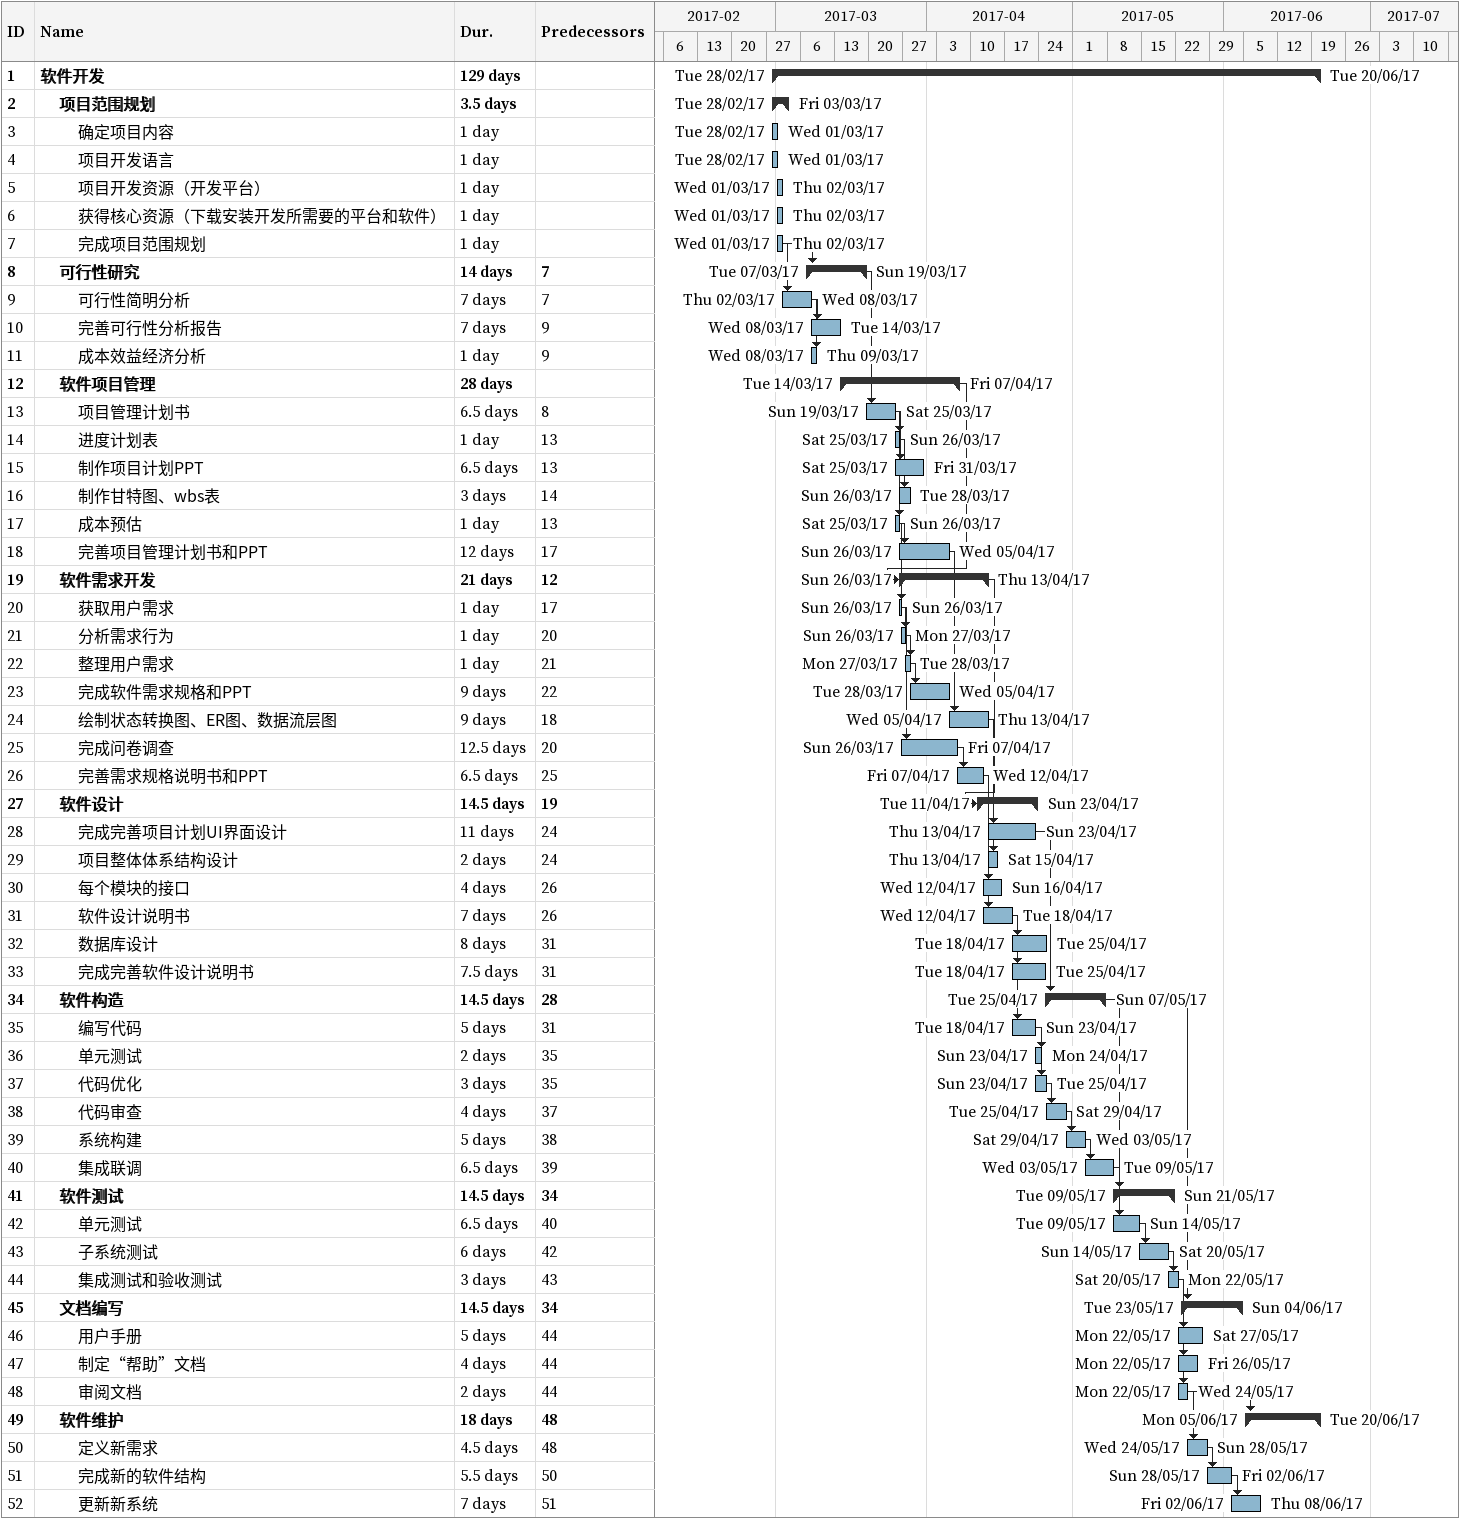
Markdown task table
| ID | Level | Task | Duration | Start | Finish | Predecessors |
|---|---|---|---|---|---|---|
| 1 | 1 | **软件开发** | 129d | 2017-02-28 | 2017-06-20 |  |
| 2 | 2 | **项目范围规划** | 3.5d | 2017-02-28 | 2017-03-03 |  |
| 3 | 3 | 确定项目内容 | 1d | 2017-02-28 | 2017-03-01 |  |
| 4 | 3 | 项目开发语言 | 1d | 2017-02-28 | 2017-03-01 |  |
| 5 | 3 | 项目开发资源（开发平台） | 1d | 2017-03-01 | 2017-03-02 |  |
| 6 | 3 | 获得核心资源（下载安装开发所需要的平台和软件） | 1d | 2017-03-01 | 2017-03-02 |  |
| 7 | 3 | 完成项目范围规划 | 1d | 2017-03-01 | 2017-03-02 |  |
| 8 | 2 | **可行性研究** | 14d | 2017-03-07 | 2017-03-19 | 7 |
| 9 | 3 | 可行性简明分析 | 7d | 2017-03-02 | 2017-03-08 | 7 |
| 10 | 3 | 完善可行性分析报告 | 7d | 2017-03-08 | 2017-03-14 | 9 |
| 11 | 3 | 成本效益经济分析 | 1d | 2017-03-08 | 2017-03-09 | 9 |
| 12 | 2 | **软件项目管理** | 28d | 2017-03-14 | 2017-04-07 |  |
| 13 | 3 | 项目管理计划书 | 6.5d | 2017-03-19 | 2017-03-25 | 8 |
| 14 | 3 | 进度计划表 | 1d | 2017-03-25 | 2017-03-26 | 13 |
| 15 | 3 | 制作项目计划PPT | 6.5d | 2017-03-25 | 2017-03-31 | 13 |
| 16 | 3 | 制作甘特图、wbs表 | 3d | 2017-03-26 | 2017-03-28 | 14 |
| 17 | 3 | 成本预估 | 1d | 2017-03-25 | 2017-03-26 | 13 |
| 18 | 3 | 完善项目管理计划书和PPT | 12d | 2017-03-26 | 2017-04-05 | 17 |
| 19 | 2 | **软件需求开发** | 21d | 2017-03-26 | 2017-04-13 | 12 |
| 20 | 3 | 获取用户需求 | 1d | 2017-03-26 | 2017-03-26 | 17 |
| 21 | 3 | 分析需求行为 | 1d | 2017-03-26 | 2017-03-27 | 20 |
| 22 | 3 | 整理用户需求 | 1d | 2017-03-27 | 2017-03-28 | 21 |
| 23 | 3 | 完成软件需求规格和PPT | 9d | 2017-03-28 | 2017-04-05 | 22 |
| 24 | 3 | 绘制状态转换图、ER图、数据流层图 | 9d | 2017-04-05 | 2017-04-13 | 18 |
| 25 | 3 | 完成问卷调查 | 12.5d | 2017-03-26 | 2017-04-07 | 20 |
| 26 | 3 | 完善需求规格说明书和PPT | 6.5d | 2017-04-07 | 2017-04-12 | 25 |
| 27 | 2 | **软件设计** | 14.5d | 2017-04-11 | 2017-04-23 | 19 |
| 28 | 3 | 完成完善项目计划UI界面设计 | 11d | 2017-04-13 | 2017-04-23 | 24 |
| 29 | 3 | 项目整体体系结构设计 | 2d | 2017-04-13 | 2017-04-15 | 24 |
| 30 | 3 | 每个模块的接口 | 4d | 2017-04-12 | 2017-04-16 | 26 |
| 31 | 3 | 软件设计说明书 | 7d | 2017-04-12 | 2017-04-18 | 26 |
| 32 | 3 | 数据库设计 | 8d | 2017-04-18 | 2017-04-25 | 31 |
| 33 | 3 | 完成完善软件设计说明书 | 7.5d | 2017-04-18 | 2017-04-25 | 31 |
| 34 | 2 | **软件构造** | 14.5d | 2017-04-25 | 2017-05-07 | 28 |
| 35 | 3 | 编写代码 | 5d | 2017-04-18 | 2017-04-23 | 31 |
| 36 | 3 | 单元测试 | 2d | 2017-04-23 | 2017-04-24 | 35 |
| 37 | 3 | 代码优化 | 3d | 2017-04-23 | 2017-04-25 | 35 |
| 38 | 3 | 代码审查 | 4d | 2017-04-25 | 2017-04-29 | 37 |
| 39 | 3 | 系统构建 | 5d | 2017-04-29 | 2017-05-03 | 38 |
| 40 | 3 | 集成联调 | 6.5d | 2017-05-03 | 2017-05-09 | 39 |
| 41 | 2 | **软件测试** | 14.5d | 2017-05-09 | 2017-05-21 | 34 |
| 42 | 3 | 单元测试 | 6.5d | 2017-05-09 | 2017-05-14 | 40 |
| 43 | 3 | 子系统测试 | 6d | 2017-05-14 | 2017-05-20 | 42 |
| 44 | 3 | 集成测试和验收测试 | 3d | 2017-05-20 | 2017-05-22 | 43 |
| 45 | 2 | **文档编写** | 14.5d | 2017-05-23 | 2017-06-04 | 34 |
| 46 | 3 | 用户手册 | 5d | 2017-05-22 | 2017-05-27 | 44 |
| 47 | 3 | 制定“帮助”文档 | 4d | 2017-05-22 | 2017-05-26 | 44 |
| 48 | 3 | 审阅文档 | 2d | 2017-05-22 | 2017-05-24 | 44 |
| 49 | 2 | **软件维护** | 18d | 2017-06-05 | 2017-06-20 | 48 |
| 50 | 3 | 定义新需求 | 4.5d | 2017-05-24 | 2017-05-28 | 48 |
| 51 | 3 | 完成新的软件结构 | 5.5d | 2017-05-28 | 2017-06-02 | 50 |
| 52 | 3 | 更新新系统 | 7d | 2017-06-02 | 2017-06-08 | 51 |
